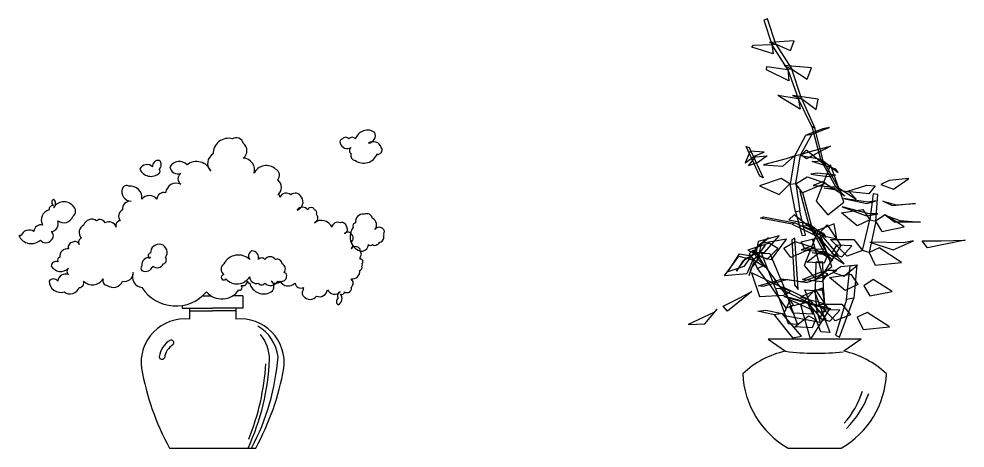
# Model space of a CAD drawing. Header units: millimetres. Extents: x 12377 to 30673, y 89761 to 101952.
# Drawn here: x 25803 to 27442, y 92832 to 93575 of the extents above; entities that cross this region are included whole.
import ezdxf

# ---------------------------------------------------------------- set-up
doc = ezdxf.new("R2010")
doc.units = ezdxf.units.MM

# ---------------------------------------------------------------- blocks, each defined once
blk = doc.blocks.new('A$C651654C6')
for p, q in [((318.2, 263.8), (333, 263.8)), ((388, 263.8), (370.2, 263.8)), ((388, 263.8), (388, 242.4)), ((283, 247.1), (283, 242.4)), ((283, 242.4), (335.5, 242.4)), ((295.2, 242.4), (295.2, 223.6)), ((295.2, 237.8), (335.5, 237.8)), ((388, 242.4), (335.5, 242.4)), ((375.9, 237.8), (335.5, 237.8)), ((375.9, 242.4), (375.9, 223.6)), ((260.9, 0), (410.2, 0))]:
    blk.add_line(p, q)
for centre, radius, start, end in [((603.8, 528.7), 22.1, 55.2931, 161.5533), ((603.8, 541.8), 13.6, 275.8893, 22.1495), ((362.8, 510.1), 26.6, 74.7262, 180.9864), ((376.4, 525), 12.6, 15.0818, 121.342), ((378.7, 515.2), 16.3, 306.8699, 53.1301), ((561.3, 530.6), 5.22, 100.289, 206.5492), ((568.8, 531.5), 12.6, 195.0821, 301.3423), ((566, 531.5), 7, 36.8699, 143.1301), ((577.2, 531.5), 7, 36.8699, 143.1301), ((613.6, 516.1), 14.8, 18.4466, 124.7068), ((345.6, 493.3), 18.8, 119.74, 226.0002), ((579.5, 515.2), 7, 126.8699, 233.1301), ((583.3, 506.8), 8.41, 160.5772, 266.8374), ((597.3, 518), 24.4, 233.5584, 339.8186), ((622, 511), 2.33, 216.8699, 323.1301), ((621.6, 516.6), 7.38, 288.4234, 34.6836), ((241.4, 488.6), 9.9, 81.8501, 188.1103), ((237.2, 490.9), 9.33, 306.8699, 53.1301), ((277.9, 477.9), 18.8, 43.9901, 150.2503), ((307.7, 469.9), 26.6, 21.6246, 127.8848), ((388.1, 482.1), 20.1, 342.4259, 88.6861), ((221.8, 476.9), 14.2, 46.3259, 152.5861), ((228.8, 492.3), 21.5, 204.3494, 310.6096), ((240, 479.7), 4.67, 306.8699, 53.1301), ((275.1, 488.6), 13.6, 185.9232, 292.1834), ((287.2, 466.7), 11.7, 126.8699, 233.1301), ((428.7, 465.7), 23.8, 48.1723, 154.4325), ((439.4, 472.7), 11.9, 318.1873, 64.4475), ((272.7, 440.1), 18.8, 66.598, 172.8582), ((438.5, 451.7), 16.3, 306.8699, 53.1301), ((195.2, 444.3), 16.8, 160.5782, 266.8384), ((186.3, 447.5), 7.38, 55.293, 161.5532), ((193.3, 434), 19.8, 351.8893, 98.1495), ((250.8, 431.2), 11.7, 73.7213, 179.9815), ((64, 425.6), 7, 126.8699, 233.1301), ((54.2, 423.7), 9.33, 306.8699, 53.1301), ((78, 405.5), 21.1, 43.2058, 149.466), ((192.4, 414.4), 13.2, 81.8505, 188.1107), ((226, 421.4), 16.3, 36.8699, 143.1301), ((448.8, 435.4), 3.3, 351.8897, 98.1499), ((462.8, 429.8), 11.9, 48.1724, 154.4326), ((478.7, 429.8), 11.9, 25.5674, 131.8276), ((477.3, 426.5), 14.8, 288.4232, 34.6834), ((56.5, 395.3), 17.8, 103.6575, 209.9177), ((58.8, 413.5), 6.6, 81.8501, 188.1103), ((86.4, 410.7), 11.7, 306.8699, 53.1301), ((184.5, 401.8), 11.9, 115.5524, 221.8126), ((491.3, 405.5), 11.7, 36.8699, 143.1301), ((503.9, 413), 3.3, 81.8523, 188.1125), ((506.7, 411.6), 5.22, 10.3207, 116.5809), ((510.9, 407.4), 5.22, 333.4508, 79.711), ((54.6, 388.7), 13.6, 275.8887, 22.1489), ((77.5, 407.4), 17, 232.805, 339.0652), ((126.1, 381.7), 14.8, 55.2932, 161.5534), ((140.6, 386.4), 9.63, 22.8427, 129.1029), ((176.1, 385.5), 8.41, 93.1626, 199.4228), ((508.1, 399), 9.62, 292.8243, 39.0845), ((524, 375.2), 19.3, 22.8428, 129.103), ((595.9, 392), 13.2, 81.8501, 188.1103), ((602.4, 395.7), 10.4, 10.3202, 116.5804), ((607.6, 386.9), 11.9, 318.1874, 64.4476), ((17.7, 363.1), 14.8, 55.2937, 161.5539), ((37.8, 375.2), 11.7, 73.7208, 179.981), ((118.6, 373.8), 14.2, 117.4012, 223.6615), ((156, 379.4), 12.6, 15.0821, 121.3423), ((552, 380.8), 10.4, 63.4196, 169.6798), ((559.5, 382.2), 8.42, 3.1981, 109.4583), ((561.8, 378.5), 7.38, 288.4234, 34.6836), ((600.1, 366.3), 26.6, 142.1346, 248.3948), ((583.7, 385), 5.22, 100.2908, 206.551), ((623.9, 373.3), 9.34, 36.8699, 143.1301), ((628.6, 375.2), 4.67, 306.8699, 53.1301), ((1.9, 366.3), 2.33, 36.8699, 143.1301), ((21.5, 378), 23.8, 205.5675, 311.8277), ((50.4, 367.7), 9.33, 306.8699, 53.1301), ((110.7, 357), 7.38, 108.4231, 214.6833), ((569.7, 367.3), 7, 36.8699, 143.1301), ((569.7, 364), 9.33, 306.8699, 53.1301), ((623.4, 364.9), 8.41, 273.1626, 19.4228), ((630, 369.6), 2.33, 306.8699, 53.1301), ((46.7, 367.3), 11.7, 216.8699, 323.1301), ((84.1, 332.3), 13.2, 81.8501, 188.1103), ((93.9, 348.1), 8.41, 93.1616, 199.4218), ((97.6, 350.5), 7.38, 18.4464, 124.7066), ((242.8, 338.3), 14.9, 75.5104, 181.7706), ((241.9, 338.8), 14.8, 325.316, 71.5763), ((571.1, 350.9), 7, 306.8699, 53.1301), ((582.8, 339.7), 9.34, 36.8699, 143.1301), ((593.5, 352.8), 11.7, 253.7208, 359.981), ((588.9, 343.5), 2.33, 306.8699, 53.1301), ((608.9, 355.6), 4.67, 216.8699, 323.1301), ((616.4, 355.6), 4.67, 216.8699, 323.1301), ((620.6, 356.1), 3.3, 261.8501, 8.1103), ((71.9, 325.3), 5.22, 100.2914, 206.5516), ((226, 317.3), 13.2, 81.8511, 188.1113), ((228.8, 332.7), 5.22, 100.289, 206.5492), ((226, 331.8), 2.33, 216.8699, 323.1301), ((248, 326.2), 7.38, 288.4234, 34.6836), ((380.1, 306.1), 28.4, 46.3261, 152.5863), ((407.2, 332.7), 9.62, 112.8254, 219.0856), ((403.5, 329.9), 11.7, 343.7588, 90.019), ((420.3, 322.5), 7, 36.8699, 143.1301), ((435.2, 319.7), 11.7, 36.8699, 143.1301), ((586.1, 336), 7, 306.8699, 53.1301), ((588.9, 328.5), 2.33, 306.8699, 53.1301), ((64.4, 315), 8.42, 70.5417, 176.8019), ((72.4, 324.8), 18.8, 209.7497, 316.0099), ((90.1, 306.1), 7, 126.8699, 233.1301), ((215.7, 311.7), 4.67, 126.8699, 233.1301), ((219.5, 318.7), 12.6, 238.658, 344.9182), ((239.6, 324.3), 11.9, 228.1724, 334.4326), ((361.9, 309.9), 11.7, 126.8699, 233.1301), ((447.4, 318.7), 8.42, 3.1967, 109.4569), ((452, 310.3), 9.62, 320.9155, 67.1757), ((592.1, 325.3), 2.33, 36.8699, 143.1301), ((589.3, 313.1), 5.22, 280.289, 26.5492), ((591.2, 322.9), 4.67, 306.8699, 53.1301), ((592.6, 317.3), 2.33, 306.8699, 53.1301), ((80.8, 287.9), 13.6, 67.8166, 174.0768), ((183.1, 303.8), 14.9, 255.5108, 1.7711), ((215.3, 296.8), 18.8, 156.6318, 262.892), ((355.8, 295.4), 5.22, 100.289, 206.5492), ((377.8, 310.3), 25.8, 222.0608, 328.321), ((411.4, 296.8), 11.7, 180.0185, 286.2787), ((456.7, 295.9), 6.6, 261.8501, 8.1103), ((458.6, 299.1), 5.22, 333.4508, 79.711), ((577.2, 306.1), 13.2, 261.8507, 8.1109), ((59.8, 283.7), 9.34, 36.8699, 143.1301), ((72.4, 289.8), 20.1, 181.3503, 287.6105), ((104.1, 286.5), 8.41, 273.1616, 19.4218), ((127.5, 303.8), 21.1, 223.2058, 329.466), ((153.6, 290.3), 8.41, 160.5772, 266.8374), ((163.4, 295.4), 17, 232.805, 339.0652), ((354.9, 295.9), 4.67, 216.8699, 323.1301), ((387.6, 289.8), 8.42, 250.5417, 356.8019), ((382, 278.1), 4.67, 306.8699, 53.1301), ((399.3, 288.9), 3.3, 171.8897, 278.1499), ((424, 292.1), 25.1, 195.0815, 301.3417), ((420.3, 289.8), 7, 216.8699, 323.1301), ((435.7, 295.9), 14.2, 226.3259, 332.5861), ((430.1, 280), 11.7, 306.8699, 53.1301), ((444.6, 294.9), 9.34, 216.8699, 323.1301), ((452, 292.1), 4.67, 216.8699, 323.1301), ((466.5, 297.3), 16.5, 208.7452, 315.0054), ((488.5, 287.5), 10.4, 190.3207, 296.5809), ((569.7, 285.6), 9.33, 306.8699, 53.1301), ((88.7, 284.2), 17, 232.8054, 339.0656), ((271.8, 316.4), 70.2, 213.0583, 319.3185), ((351.6, 293.5), 35.1, 220.6814, 326.9416), ((382.9, 275.8), 2.33, 216.8699, 323.1301), ((497.3, 268.8), 7, 126.8699, 233.1301), ((494.5, 276.3), 2.33, 126.8699, 233.1301), ((504.3, 271.6), 14, 216.8699, 323.1301), ((520.7, 275.8), 13.6, 247.8166, 354.0768), ((546.8, 280.9), 14.2, 207.4139, 313.6741), ((559, 263.7), 7.38, 108.4244, 214.6846), ((547.8, 259), 11.9, 295.5532, 41.8134), ((559, 271.6), 5.22, 243.4191, 349.6793), ((568.3, 276.7), 7.38, 235.293, 341.5532), ((573.9, 276.3), 2.33, 306.8699, 53.1301), ((557.1, 253.9), 7, 126.8699, 233.1301), ((287.7, 147.9), 76.1, 84.3586, 187.3634), ((383.4, 147.9), 76.1, 352.6366, 95.6414), ((377.6, 149.6), 71.7, 6.8127, 59.6862), ((367.7, 154), 66.3, 359.6025, 40.1924), ((282.2, 152.5), 39.7, 119.4983, 172.027), ((263.8, 182.5), 4.65, 315.6332, 105.0179), ((284, 151.7), 32.3, 121.3784, 172.2602), ((247.9, 159.1), 5.15, 193.2343, 322.9057), ((21.3, 172.1), 413.2, 335.3774, 357.4168), ((49.4, 188.2), 400.5, 331.9797, 355.6992), ((653.2, 215.6), 447.6, 189.9604, 208.7871), ((10.5, 171.6), 417.9, 338.0708, 356.5134), ((17.9, 215.6), 447.6, 331.2129, 350.0396)]:
    blk.add_arc(centre, radius, start, end)
blk = doc.blocks.new('A$C12AF153F')
for p, q in [((138.5, 188.7), (168.5, 168)), ((299.7, 188.7), (138.5, 188.7)), ((299.7, 188.7), (269.8, 168)), ((173.1, 0), (265.2, 0))]:
    blk.add_line(p, q)
for centre, radius, start, end in [((203.8, 12.5), 159.4, 102.794, 133.1333), ((222.3, 565.2), 401, 262.357, 276.6206), ((234.5, 12.5), 159.4, 46.8667, 77.206), ((250.5, 135.3), 155.9, 182.3453, 240.216), ((187.8, 135.3), 155.9, 299.784, 357.6547), ((153.4, 145.9), 155.9, 318.6613, 342.3409), ((165.6, 145.9), 155.9, 314.2003, 340.8506)]:
    blk.add_arc(centre, radius, start, end)
for points in [[(144.9, 699, -211.6), (151.7, 700.1, -224.7), (137.6, 743.6, -220.1), (130.9, 741.5, -208.5)], [(151.7, 700.1, -224.7), (177.1, 688.9, -235), (183.6, 705.7, -289.3), (140.7, 702.9, -251)], [(144.9, 699, -211.6), (147.6, 683.2, -179.9), (110.5, 694.4, -148.3), (113.4, 697.8, -201.4)], [(179.8, 656.5, -226), (172.5, 656.2, -210.3), (144.9, 699, -211.6), (151.7, 700.1, -224.7)], [(172.5, 656.2, -210.3), (174.2, 636.2, -173.8), (135.7, 655.4, -134.2), (136.6, 660.9, -196.4)], [(179.8, 656.5, -226), (206, 638.9, -240), (213.9, 659, -303.3), (166.2, 663.1, -255.9)], [(190.4, 605.8, -214), (196.5, 605.4, -230.1), (179.8, 656.5, -226), (172.5, 656.2, -210.3)], [(190.4, 605.8, -214), (194.2, 587.1, -176.9), (158.7, 608.5, -135.6), (155.5, 611.5, -197.9)], [(196.5, 605.4, -230.1), (221.6, 586.8, -245.2), (225.4, 604.3, -309.6), (181, 611, -259.3)], [(219.6, 554, -234.8), (214.1, 556.9, -218.2), (190.4, 605.8, -214), (196.5, 605.4, -230.1)], [(204.1, 542.2, -554), (214.5, 543.9, -561.4), (194.6, 507.8, -609.1), (184.9, 506.3, -602.2)], [(245, 555.2, -505.5), (233.1, 553.3, -497), (204.1, 542.2, -554), (214.5, 543.9, -561.4)], [(229.4, 500.5, -215.5), (234.2, 497.5, -232.2), (219.6, 554, -234.8), (214.1, 556.9, -218.2)], [(115.3, 506.4, -401.5), (131.7, 512.8, -375.7), (107.6, 514.4, -339.1), (99.1, 494.3, -380.5)], [(129.9, 468.5, -3.5), (124.3, 470.9, -22.1), (100.3, 522.7, -1), (105.7, 520.6, 15.2)], [(194.5, 508.7, -608), (215.2, 515.2, -597.5), (246.9, 522.9, -630.8), (205.3, 501.4, -627.4)], [(229.4, 500.5, -215.5), (238.4, 488.9, -175.4), (204.6, 515.9, -133.9), (195.1, 507.2, -196.6)], [(116.6, 504.6, -414.3), (137, 506.5, -430.2), (122.1, 495.4, -476.8), (104.4, 489.1, -429.9)], [(183.7, 505.7, -603.5), (169.7, 501.3, -578.5), (130.7, 490.6, -582.9), (164.1, 488.5, -610.6)], [(194.6, 507.8, -609.1), (184.9, 506.3, -602.2), (177, 457, -631.3), (186.4, 458.5, -638)], [(234.2, 497.5, -232.2), (259.7, 477.5, -246.8), (255.9, 483.4, -314.9), (215.1, 496.7, -260.9)], [(260.3, 450.8, -238.2), (255.9, 452.5, -217.8), (229.4, 500.5, -215.5), (234.2, 497.5, -232.2)], [(241.4, 470.5, -432), (255.4, 472.7, -441.9), (224.3, 476.5, -505.5), (212.4, 474.6, -497)], [(242.1, 404.3, 56), (269.9, 426.3, 56.8), (246.7, 490.8, 55.5), (221.7, 428, 41.6)], [(176.2, 457.6, -632.7), (161.4, 467, -610.8), (123.9, 454.4, -609.9), (157.8, 439.1, -629.7)], [(186.8, 458, -637.4), (206.2, 469.8, -631.8), (238.6, 459.2, -661.4), (198.4, 442.1, -648.6)], [(255.9, 452.5, -217.8), (271.3, 436.5, -172.5), (232.6, 461.3, -118.5), (216.6, 455.1, -192.2)], [(333.8, 456.4, 382.9), (355.6, 448.8, 374.6), (382.3, 467.3, 386.2), (348.1, 463.5, 399.3)], [(177, 457, -631.3), (186.4, 458.5, -638), (193.5, 410.3, -643), (186.1, 409.1, -637.7)], [(208.7, 388.7, -215.5), (213.5, 385.7, -232.2), (198.8, 442.2, -234.8), (193.3, 445.2, -218.2)], [(260.3, 450.8, -238.2), (290.9, 431.3, -259.2), (279.7, 443.3, -338.5), (235.4, 450.2, -270.3)], [(323.8, 454.3, 382.4), (313.2, 440.6, 371.7), (275, 444.5, 380.7), (309.8, 455.8, 396.2)], [(325.7, 428.4, 370.7), (311.2, 425.9, 352.6), (268.9, 432.2, 367.1), (309.4, 423.7, 385.8)], [(314.8, 395.4, 109.2), (324.9, 393.2, 109.2), (328.5, 439.4, 131.5), (320.5, 440.7, 131.5)], [(337.3, 427.7, 371.7), (360.4, 421.4, 357), (393.9, 423.7, 377.7), (353.9, 419.5, 390.3)], [(193.5, 410.3, -643), (186.1, 409.1, -637.7), (197.7, 368.2, -635.3), (203.3, 369.1, -639.3)], [(314.8, 395.4, 108.5), (292.7, 384.9, 103.3), (265.8, 407.4, 102.7), (302.7, 413.1, 99.3)], [(328.7, 406.1, 349.2), (313.6, 406.1, 328.1), (266.9, 418.2, 341.8), (309.1, 402.5, 364.6)], [(185.1, 390.5, -373.9), (180.3, 388.1, -359.4), (125.6, 398.4, -371.4), (130.4, 400.9, -386.1)], [(208.7, 388.7, -215.5), (217.7, 377.1, -175.4), (183.9, 404.1, -133.9), (174.4, 395.4, -196.6)], [(313.6, 338.7, 98.6), (302.1, 342.4, 98.6), (314.8, 395.4, 109.2), (324.9, 393.2, 109.2)], [(324.8, 393.2, 109.6), (335.4, 375.3, 109.2), (374.3, 383.2, 115.1), (341.1, 404, 104.8)], [(341.3, 403.6, 351), (366.9, 394.2, 335.8), (402.7, 391.3, 361), (357.2, 391.5, 372.2)], [(226.8, 365.3, -350.4), (231.7, 367.8, -365), (185.1, 390.5, -373.9), (180.3, 388.1, -359.4)], [(213.5, 385.7, -232.2), (238.9, 365.7, -246.8), (235.2, 371.6, -314.9), (194.4, 384.9, -260.9)], [(221.4, 292.5, 56), (249.1, 314.5, 56.8), (226, 379, 55.5), (201, 316.2, 41.6)], [(239.6, 339, -238.2), (235.2, 340.7, -217.8), (208.7, 388.7, -215.5), (213.5, 385.7, -232.2)], [(231.5, 368.6, -364.7), (257.4, 362.4, -380.9), (253.1, 388.6, -434.9), (215.5, 373.8, -389.7)], [(240.8, 386.6, 56), (264.6, 351.2, 55), (232.9, 300.4, 55.5), (216.2, 360.1, 39.6)], [(114, 338.1, 390.7), (116.8, 345.2, 377.3), (139.3, 364.4, 381.2), (120.2, 349.2, 398.7)], [(118, 338.7, 327.6), (132.3, 338.6, 313.1), (157.9, 367.6, 320.3), (121.3, 357.8, 331.9)], [(122.2, 332.3, 300.3), (144.5, 326.8, 296), (170.4, 362.2, 306.6), (126.3, 354.5, 298.7)], [(184.4, 283.1, -133.4), (190.9, 274.5, -115.5), (185.1, 363.6, -91.1), (179.6, 360.9, -109.8)], [(226.8, 364.6, -350.4), (236.8, 344, -320.8), (202.4, 345.4, -281), (196.1, 357.2, -335.6)], [(259.2, 335, -342.3), (254.7, 332.7, -328.6), (226.8, 365.3, -350.4), (231.7, 367.8, -365)], [(302.2, 342.4, 99.5), (275.4, 332.4, 104.2), (246.7, 361.4, 104.7), (286.8, 361.2, 87.8)], [(155.5, 345.8, -632.7), (140.6, 355.3, -610.8), (103.2, 342.7, -609.9), (137.1, 327.3, -629.7)], [(120.7, 327.5, 416.2), (120, 331.7, 404.6), (133.3, 351.4, 402.7), (123.6, 338.3, 420.5)], [(166.1, 346.2, -637.4), (185.5, 358, -631.8), (217.9, 347.4, -661.4), (177.7, 330.3, -648.6)], [(235.2, 340.7, -217.8), (250.5, 324.8, -172.5), (211.9, 349.5, -118.5), (195.9, 343.3, -192.2)], [(248.4, 337, 392.5), (266.1, 331.5, 392.4), (283.3, 350.7, 388.2), (256.9, 351.4, 397.1)], [(313.6, 338.7, 98.3), (324.1, 317.1, 100.3), (369.7, 321.7, 91.9), (330.7, 346.9, 84.6)], [(390.3, 358.9, -365.4), (373.1, 355.9, -327.6), (314.6, 356.9, -327.7), (355.4, 343.6, -373.1)], [(405.6, 359.2, -373.3), (438.1, 359, -361.6), (479.7, 360.3, -413.9), (414.6, 346.7, -403.2)], [(112.2, 326.4, 299.1), (102, 302, 289.5), (62.8, 298.4, 293), (87.6, 332.6, 292.8)], [(109.8, 333, 329.3), (96.7, 314.7, 319.4), (69.1, 305.5, 337.9), (88.8, 336.6, 337.9)], [(108.8, 332.8, 392.8), (94.3, 323.1, 386.4), (83.7, 306.8, 403.8), (99.9, 329.3, 407.3)], [(112.3, 342.6, 359.2), (105.8, 336.4, 360.9), (108.8, 332.8, 392.8), (114, 338.1, 390.7)], [(109.8, 333, 329.3), (118, 338.7, 327.6), (112.3, 342.6, 359.2), (105.8, 336.4, 360.9)], [(108.8, 332.8, 392.8), (114, 338.1, 390.7), (120.7, 327.5, 416.2), (118.1, 322.7, 419.1)], [(122.2, 332.3, 300.3), (112.2, 326.4, 299.1), (109.8, 333, 329.3), (118, 338.7, 327.6)], [(120.2, 311.1, 272.1), (131.5, 316.7, 275), (122.2, 332.3, 300.3), (112.2, 326.4, 299.1)], [(167.4, 275.5, -6.7), (151.5, 276.4, -18.2), (127.4, 337.9, 14.3), (141.8, 337.3, 23.8)], [(241.2, 334.3, 393.4), (235.5, 320.1, 395.5), (205.8, 322.1, 398), (229.3, 340.8, 399.7)], [(239.6, 339, -238.2), (270.2, 319.5, -259.2), (259, 331.5, -338.5), (214.7, 338.5, -270.3)], [(118.1, 322.7, 419.1), (108.6, 311.4, 416.9), (105.8, 299.3, 433.6), (113.4, 320.2, 431.9)], [(118.1, 322.7, 419.1), (120.7, 327.5, 416.2), (136.3, 311.6, 434.8), (118.1, 322.7, 419.1)], [(153.3, 287.9, 255.9), (141.7, 282.8, 251.4), (120.2, 311.1, 272.1), (131.5, 316.7, 275)], [(220.3, 274.1, -296.8), (234.5, 274.3, -292.9), (233.2, 322.3, -295.2), (221.5, 322.1, -298.3)], [(250.4, 304.8, 392.5), (269.5, 297.6, 384.1), (293.5, 316.8, 388.9), (264.4, 314.2, 404.4)], [(287.3, 259.5, -61.7), (274.5, 257.5, -52.6), (280.9, 315.6, -24.8), (292, 317.3, -32.7)], [(165.8, 264.7, -94.7), (177.3, 271.2, -137.2), (109.8, 303.5, -179.4), (123.8, 262.5, -104.4)], [(227.9, 299.4, 174.3), (240.4, 298.7, 183.4), (206.4, 287, 231.8), (196.5, 287.9, 222.2)], [(241.6, 302.5, 393.4), (231.8, 288.3, 387.1), (198.4, 291.8, 398.4), (230.2, 305.5, 406.8)], [(257.5, 307.6, 111.5), (239.5, 307.7, 103.8), (227.9, 299.4, 174.3), (240.4, 298.7, 183.4)], [(294, 283.6, 108.5), (272, 273.1, 103.3), (245.1, 295.6, 102.7), (282, 301.3, 99.3)], [(161.5, 292.8, 251.1), (172, 291.8, 261.4), (129.2, 280.2, 300.4), (121.7, 281.1, 291.1)], [(169.2, 242.2, 245.4), (182.7, 248, 248.6), (153.3, 287.9, 255.9), (141.7, 282.8, 251.4)], [(206.1, 253.6, -350.4), (210.9, 256, -365), (164.4, 278.7, -373.9), (159.6, 276.3, -359.4)], [(206.4, 287, 231.8), (196.5, 287.9, 222.2), (161.5, 292.8, 251.1), (172, 291.8, 261.4)], [(304.1, 281.4, 109.6), (314.7, 263.5, 109.2), (353.5, 271.4, 115.1), (320.4, 292.2, 104.8)], [(60.8, 245.9, -505.9), (87.1, 258.9, -501.5), (110.2, 271.1, -552.2), (68.1, 237.4, -532.3)], [(173.3, 215.9, -39.4), (189.5, 214.9, -26.3), (167.4, 275.5, -6.7), (151.5, 276.4, -18.2)], [(233.1, 243.7, -143.5), (247.1, 241.5, -123.9), (176.8, 260.3, -76), (165.8, 262.5, -95.2)], [(210.8, 256.8, -364.7), (236.7, 250.6, -380.9), (232.4, 276.8, -434.9), (194.8, 262, -389.7)], [(220.1, 274.8, 56), (243.9, 239.4, 55), (212.1, 188.6, 55.5), (195.5, 248.3, 39.6)], [(245.4, 200.1, -42.8), (230, 201.6, -58.6), (202.3, 273.9, -39.4), (218.5, 272.8, -26.3)], [(237.1, 236.1, -272.9), (223.3, 235.4, -273), (220.3, 274.1, -296.8), (234.5, 274.3, -292.9)], [(176.8, 256.7, -77.2), (223.8, 235.2, -63.2), (228.9, 217.4, 9.8), (164.8, 229.6, -37)], [(206.1, 252.8, -350.4), (216.1, 232.2, -320.8), (181.7, 233.6, -281), (175.4, 245.4, -335.6)], [(238.5, 223.2, -342.3), (234, 220.9, -328.6), (206.1, 253.6, -350.4), (210.9, 256, -365)], [(281.5, 230.6, 99.5), (254.7, 220.6, 104.2), (226, 249.6, 104.7), (266.1, 249.5, 87.8)], [(255.4, 195.6), (262, 192.4), (287.3, 259.5, -61.7), (274.5, 257.5, -52.6)], [(50.6, 240.6, -496.7), (44.3, 235, -462.1), (0, 213.9, -452.6), (29.2, 215.3, -497.2)], [(163.2, 233, -374.7), (149.3, 230.8, -364.7), (120.9, 237, -432), (134.8, 239.2, -441.9)], [(180.7, 191.3, -297.6), (196.6, 193.8, -308.9), (163.2, 233, -374.7), (149.3, 230.8, -364.7)], [(227.7, 225.2, 392.5), (245.4, 219.7, 392.4), (262.6, 238.9, 388.2), (236.2, 239.6, 397.1)], [(292.9, 226.9, 98.3), (303.4, 205.3, 100.3), (348.9, 209.9, 91.9), (310, 235.1, 84.6)], [(220.5, 222.6, 393.4), (214.8, 208.4, 395.5), (185.1, 210.3, 398), (208.5, 229, 399.7)]]:
    blk.add_3dface(points)

msp = doc.modelspace()

# ---------------------------------------------------------------- block references
for name, p in [('A$C12AF153F', (26962.3, 92831.9)), ('A$C651654C6', (25803.3, 92831.9))]:
    msp.add_blockref(name, p)

doc.saveas('drawing.dxf')
